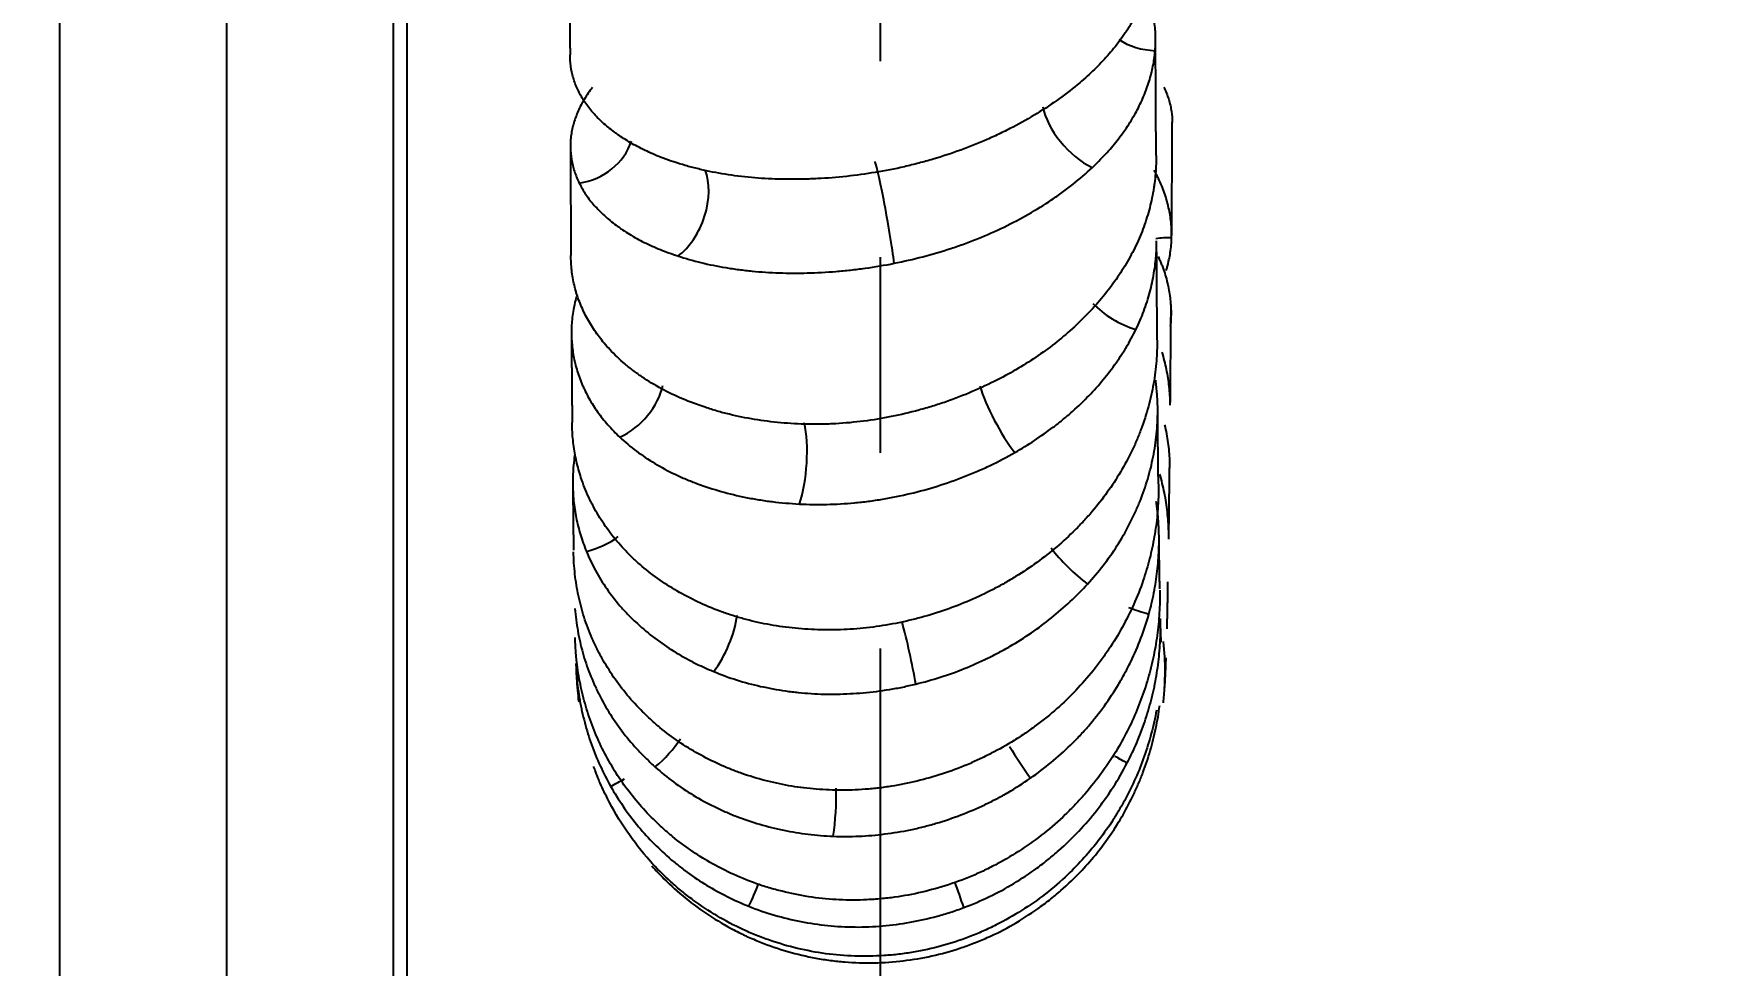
# Model space of a CAD drawing. Header units: millimetres. Extents: x 6110 to 6704, y -2661 to -1821.
# Drawn here: x 6332.52 to 6343.37, y -2428.53 to -2422.49 of the extents above; entities that cross this region are included whole.
import ezdxf

# ---------------------------------------------------------------- set-up
doc = ezdxf.new("R2010")
doc.units = ezdxf.units.MM
doc.header["$LTSCALE"] = 0.1
doc.linetypes.add('CENTERX2', pattern=[101.6, 63.5, -12.7, 12.7, -12.7])
doc.linetypes.add('HIDDEN2', pattern=[4.7625, 3.175, -1.5875])
doc.layers.add('1', color=4, linetype='HIDDEN2', lineweight=13)
doc.layers.add('DIM', color=3, linetype='Continuous', lineweight=9)
doc.layers.add('CENTER', color=1, linetype='CENTERX2')
doc.styles.get("Standard").update_dxf_attribs({"font": 'arial.ttf'})
doc.dimstyles.new('ISO-25', dxfattribs={"dimtxt": 2.5, "dimasz": 2.5, "dimexe": 1.25, "dimexo": 0.625, "dimtad": 1, "dimlfac": 5, "dimtxsty": 'Standard', "dimcen": 2.5, "dimadec": 0, "dimazin": 0, "dimtfac": 1, "dimtmove": 0, "dimatfit": 3, "dimfxl": 0, "dimarcsym": 0})

# ---------------------------------------------------------------- blocks, each defined once
blk = doc.blocks.new('*D85')
at = {"layer": 'Defpoints', "color": 0}
for p in [(6324.46, -2027.378), (6392.692, -2027.378), (6311.704, -2532.542)]:
    blk.add_point(p, dxfattribs=at)
at = {"layer": 'DIM', "color": 0, "lineweight": -2}
for p, q in [((6325.085, -2027.378), (6393.942, -2027.378)), ((6392.692, -2527.542), (6392.692, -2032.378)), ((6312.329, -2532.542), (6393.942, -2532.542))]:
    blk.add_line(p, q, dxfattribs=at)
at = {"layer": 'DIM', "color": 0}
for points in [[(6391.858, -2032.378), (6393.525, -2032.378), (6392.692, -2027.378)], [(6391.858, -2527.542), (6393.525, -2527.542), (6392.692, -2532.542)]]:
    blk.add_solid(points, dxfattribs=at)
at = {"layer": 'DIM', "color": 0, "insert": (6389.062, -2279.96), "char_height": 5, "attachment_point": 5, "rotation": 90}
blk.add_mtext('2020,7', dxfattribs=at)
blk = doc.blocks.new('*D93')
at = {"layer": 'Defpoints', "color": 0}
for p in [(6325.085, -2027.378), (6402.037, -2595.98), (6423.82, -2595.98)]:
    blk.add_point(p, dxfattribs=at)
at = {"layer": 'DIM', "color": 0, "lineweight": -2}
for p, q in [((6325.71, -2027.378), (6425.07, -2027.378)), ((6423.82, -2032.378), (6423.82, -2590.98)), ((6402.662, -2595.98), (6425.07, -2595.98))]:
    blk.add_line(p, q, dxfattribs=at)
at = {"layer": 'DIM', "color": 0}
for points in [[(6422.987, -2032.378), (6424.654, -2032.378), (6423.82, -2027.378)], [(6422.987, -2590.98), (6424.654, -2590.98), (6423.82, -2595.98)]]:
    blk.add_solid(points, dxfattribs=at)
at = {"layer": 'DIM', "color": 0, "insert": (6420.19, -2311.679), "char_height": 5, "attachment_point": 5, "rotation": 90}
blk.add_mtext('2274,4', dxfattribs=at)

msp = doc.modelspace()

# ---------------------------------------------------------------- hatches: boundary and pattern name
at = {"layer": 'DIM'}
h = msp.add_hatch(dxfattribs=at)
h.set_pattern_fill('ANSI31', color=2)
edge = h.paths.add_edge_path()
edge.add_line((6619.617, -2595.98), (6619.617, -1962.206))
edge.add_line((6634.617, -1966.11), (6619.617, -1966.11))
edge.add_line((6634.617, -2610.98), (6634.617, -1966.11))
edge.add_line((6634.617, -2610.98), (6184.457, -2610.98))
edge.add_line((6619.617, -2595.98), (6184.457, -2595.98))
edge.add_line((6184.457, -2610.98), (6184.457, -2595.98))

# ---------------------------------------------------------------- linework, layer by layer
at = {"layer": '1', "color": 7, "linetype": 'Continuous', "lineweight": -3}
for p, q in [((6332.686, -2517.795), (6332.686, -2399.48)), ((6333.768, -2400.726), (6333.768, -2517.795)), ((6334.85, -2404.019), (6334.85, -2518.039)), ((6334.939, -2404.249), (6334.939, -2518.039))]:
    msp.add_line(p, q, dxfattribs=at)
for centre, major_axis, ratio, start_param, end_param in [((6339.788, -2422.319), (0.372, -0.044), 0.738696, 4.135399, 4.813292), ((6339.348, -2423.082), (0.25, -0.279), 0.52243, 3.870714, 5.36713), ((6336.043, -2423.134), (-0.344, -0.148), 0.843364, 1.260969, 2.516873), ((6338.04, -2423.685), (0.066, -0.369), 0.03838, 0.658052, 3.136236), ((6336.645, -2423.614), (-0.127, -0.353), 0.617126, 0.731563, 2.529287), ((6339.897, -2424.097), (0.374, -0.023), 0.765466, 1.608427, 1.886495), ((6339.648, -2424.178), (0.333, -0.173), 0.5417, 4.139302, 5.047474), ((6336.284, -2424.821), (-0.267, -0.264), 0.68123, 1.091445, 2.340697), ((6338.829, -2424.972), (0.178, -0.33), 0.212287, 3.953205, 5.370317), ((6337.423, -2425.278), (-0.027, -0.374), 0.290828, 0.828882, 2.389244), ((6336.083, -2425.606), (-0.353, -0.128), 0.625633, 1.402545, 2.02671), ((6339.318, -2425.883), (0.271, -0.259), 0.287978, 4.190993, 5.113652), ((6336.874, -2426.402), (-0.152, -0.343), 0.426253, 1.068556, 2.181851), ((6339.737, -2426.142), (0.358, -0.111), 0.266199, 4.466816, 4.838967), ((6338.176, -2426.514), (0.08, -0.366), 0.070924, 1.006645, 2.18183), ((6336.506, -2427.067), (-0.257, -0.273), 0.421792, 1.308072, 1.974332), ((6338.935, -2427.197), (0.206, -0.313), 0.067779, 4.388581, 5.055043), ((6339.584, -2427.172), (0.328, -0.181), 0.067577, 4.591285, 4.834392), ((6336.231, -2427.246), (-0.332, -0.175), 0.325139, 1.490068, 1.763631), ((6337.638, -2427.544), (-0.025, -0.374), 0.220062, 1.180685, 2.036342), ((6338.494, -2428.09), (0.122, -0.354), 0.092202, 1.356563, 1.835789), ((6337.095, -2428.044), (-0.15, -0.344), 0.264551, 1.386131, 1.818264)]:
    msp.add_ellipse(centre, major_axis=major_axis, ratio=ratio, start_param=start_param, end_param=end_param, dxfattribs=at)
for points, degree in [([(6335.994, -2421.868), (6335.995, -2422.277), (6335.997, -2422.624)], 2), ([(6339.8, -2423.277), (6339.798, -2422.93), (6339.796, -2422.51)], 2), ([(6339.901, -2423.795), (6339.903, -2423.468), (6339.905, -2423.061)], 2), ([(6335.999, -2423.213), (6336.001, -2423.607), (6336.003, -2423.925)], 2), ([(6339.807, -2424.473), (6339.803, -2423.83)], 1), ([(6339.892, -2424.894), (6339.894, -2424.627), (6339.897, -2424.266)], 2), ([(6336.006, -2424.423), (6336.008, -2424.762), (6336.011, -2425.008)], 2), ([(6339.815, -2425.407), (6339.812, -2425.204), (6339.81, -2424.905)], 2), ([(6339.882, -2425.764), (6339.885, -2425.585), (6339.887, -2425.302)], 2), ([(6336.015, -2425.403), (6336.017, -2425.669), (6336.02, -2425.836)], 2), ([(6339.824, -2426.088), (6339.821, -2425.966), (6339.819, -2425.741)], 2), ([(6339.871, -2426.347), (6339.874, -2426.245), (6339.877, -2426.042)], 2), ([(6336.527, -2427.884), (6336.553, -2427.913), (6336.579, -2427.94), (6336.606, -2427.967)], 3)]:
    msp.add_open_spline(points, degree=degree, dxfattribs=at)
for points, knots in [([(6339.783, -2422.041), (6339.777, -2422.075), (6339.77, -2422.109), (6339.751, -2422.176), (6339.729, -2422.243), (6339.684, -2422.342), (6339.647, -2422.407), (6339.622, -2422.448), (6339.617, -2422.456), (6339.606, -2422.472), (6339.6, -2422.48), (6339.584, -2422.505), (6339.572, -2422.521), (6339.537, -2422.568), (6339.486, -2422.63), (6339.401, -2422.719), (6339.337, -2422.777), (6339.304, -2422.805)], [0, 0, 0, 0, 0.125, 0.125, 0.25, 0.375, 0.5, 0.5, 0.53125, 0.53125, 0.5625, 0.5625, 0.625, 0.625, 0.75, 0.875, 1, 1, 1, 1]), ([(6339.793, -2422.597), (6339.796, -2422.564), (6339.797, -2422.531), (6339.795, -2422.465), (6339.789, -2422.399), (6339.77, -2422.305), (6339.751, -2422.245), (6339.741, -2422.217)], [0, 0, 0, 0, 0.259042, 0.259042, 0.518084, 0.777127, 1, 1, 1, 1]), ([(6336.031, -2422.812), (6336.022, -2422.786), (6336.014, -2422.761), (6336.003, -2422.71), (6335.998, -2422.673), (6335.997, -2422.636), (6335.997, -2422.624)], [0, 0, 0, 0, 0.408206, 0.408206, 0.816411, 1, 1, 1, 1]), ([(6339.385, -2423.356), (6339.415, -2423.327), (6339.473, -2423.269), (6339.549, -2423.18), (6339.594, -2423.118), (6339.635, -2423.055), (6339.655, -2423.023), (6339.681, -2422.975), (6339.689, -2422.958), (6339.705, -2422.926), (6339.712, -2422.91), (6339.733, -2422.861), (6339.756, -2422.795), (6339.773, -2422.73), (6339.786, -2422.664), (6339.791, -2422.631), (6339.793, -2422.597)], [0, 0, 0, 0, 0.125, 0.25, 0.375, 0.375, 0.5, 0.5, 0.5625, 0.5625, 0.625, 0.625, 0.75, 0.875, 0.875, 1, 1, 1, 1]), ([(6336.143, -2422.835), (6336.123, -2422.86), (6336.106, -2422.886), (6336.075, -2422.936), (6336.048, -2422.988), (6336.029, -2423.039), (6336.014, -2423.092), (6336.008, -2423.118), (6336.003, -2423.151), (6336.003, -2423.158), (6336.001, -2423.171), (6336, -2423.191), (6335.999, -2423.211), (6336, -2423.25), (6336.005, -2423.302), (6336.017, -2423.354), (6336.034, -2423.405), (6336.044, -2423.43), (6336.057, -2423.456)], [0, 0, 0, 0, 0.125, 0.125, 0.25, 0.375, 0.375, 0.5, 0.5, 0.53125, 0.53125, 0.5625, 0.625, 0.625, 0.75, 0.875, 0.875, 1, 1, 1, 1]), ([(6336.601, -2423.294), (6336.565, -2423.28), (6336.495, -2423.25), (6336.399, -2423.201), (6336.341, -2423.165), (6336.306, -2423.141), (6336.299, -2423.136), (6336.286, -2423.126), (6336.266, -2423.111), (6336.247, -2423.096), (6336.211, -2423.066), (6336.166, -2423.024), (6336.11, -2422.957), (6336.079, -2422.91), (6336.059, -2422.874), (6336.053, -2422.861), (6336.041, -2422.837), (6336.036, -2422.824), (6336.031, -2422.812)], [0, 0, 0, 0, 0.125, 0.25, 0.375, 0.375, 0.40625, 0.40625, 0.4375, 0.5, 0.5, 0.625, 0.75, 0.875, 0.875, 0.9375, 0.9375, 1, 1, 1, 1]), ([(6339.304, -2422.805), (6339.262, -2422.84), (6339.218, -2422.875), (6339.126, -2422.941), (6339.078, -2422.973), (6338.977, -2423.035), (6338.925, -2423.064), (6338.858, -2423.099), (6338.844, -2423.106), (6338.817, -2423.12), (6338.775, -2423.14), (6338.733, -2423.16), (6338.648, -2423.197), (6338.533, -2423.243), (6338.413, -2423.283), (6338.322, -2423.31), (6338.291, -2423.318), (6338.245, -2423.33), (6338.229, -2423.334), (6338.198, -2423.342), (6338.182, -2423.346), (6338.104, -2423.364), (6338.041, -2423.376), (6337.977, -2423.386)], [0, 0, 0, 0, 0.125, 0.125, 0.25, 0.25, 0.375, 0.375, 0.40625, 0.40625, 0.4375, 0.5, 0.5, 0.625, 0.75, 0.75, 0.8125, 0.8125, 0.84375, 0.84375, 0.875, 0.875, 1, 1, 1, 1]), ([(6339.85, -2422.833), (6339.862, -2422.859), (6339.873, -2422.886), (6339.89, -2422.938), (6339.901, -2422.989), (6339.905, -2423.039), (6339.905, -2423.063)], [0, 0, 0, 0, 0.343702, 0.343702, 0.687404, 1, 1, 1, 1]), ([(6337.977, -2423.386), (6337.915, -2423.397), (6337.79, -2423.414), (6337.666, -2423.424), (6337.573, -2423.428), (6337.542, -2423.43), (6337.496, -2423.431), (6337.48, -2423.431), (6337.449, -2423.431), (6337.434, -2423.431), (6337.358, -2423.431), (6337.298, -2423.429), (6337.181, -2423.421), (6337.123, -2423.415), (6337.011, -2423.4), (6336.956, -2423.391), (6336.888, -2423.377), (6336.875, -2423.374), (6336.848, -2423.368), (6336.809, -2423.359), (6336.77, -2423.349), (6336.695, -2423.327), (6336.647, -2423.311), (6336.601, -2423.294)], [0, 0, 0, 0, 0.125, 0.25, 0.25, 0.3125, 0.3125, 0.34375, 0.34375, 0.375, 0.375, 0.5, 0.5, 0.625, 0.625, 0.75, 0.75, 0.78125, 0.78125, 0.8125, 0.875, 0.875, 1, 1, 1, 1]), ([(6339.8, -2423.277), (6339.8, -2423.295), (6339.8, -2423.312), (6339.798, -2423.372), (6339.795, -2423.415), (6339.788, -2423.468), (6339.786, -2423.478), (6339.783, -2423.5), (6339.778, -2423.531), (6339.771, -2423.563), (6339.756, -2423.626), (6339.733, -2423.708), (6339.701, -2423.79), (6339.665, -2423.87), (6339.645, -2423.91), (6339.622, -2423.949)], [0, 0, 0, 0, 0.0773, 0.0773, 0.26184, 0.26184, 0.307975, 0.307975, 0.35411, 0.44638, 0.44638, 0.63092, 0.81546, 0.81546, 1, 1, 1, 1]), ([(6338.101, -2423.976), (6338.163, -2423.963), (6338.286, -2423.935), (6338.407, -2423.9), (6338.497, -2423.87), (6338.527, -2423.86), (6338.571, -2423.843), (6338.586, -2423.838), (6338.615, -2423.827), (6338.63, -2423.821), (6338.702, -2423.792), (6338.758, -2423.767), (6338.868, -2423.714), (6338.921, -2423.686), (6339.024, -2423.627), (6339.074, -2423.597), (6339.134, -2423.556), (6339.146, -2423.548), (6339.17, -2423.531), (6339.205, -2423.506), (6339.239, -2423.481), (6339.304, -2423.429), (6339.346, -2423.393), (6339.385, -2423.356)], [0, 0, 0, 0, 0.125, 0.25, 0.25, 0.3125, 0.3125, 0.34375, 0.34375, 0.375, 0.375, 0.5, 0.5, 0.625, 0.625, 0.75, 0.75, 0.78125, 0.78125, 0.8125, 0.875, 0.875, 1, 1, 1, 1]), ([(6339.9, -2423.81), (6339.901, -2423.777), (6339.9, -2423.744), (6339.894, -2423.679), (6339.883, -2423.615), (6339.856, -2423.52), (6339.83, -2423.457), (6339.811, -2423.418), (6339.807, -2423.41), (6339.799, -2423.394), (6339.795, -2423.387), (6339.79, -2423.377), (6339.789, -2423.374), (6339.787, -2423.372)], [0, 0, 0, 0, 0.218663, 0.218663, 0.437325, 0.655988, 0.874651, 0.874651, 0.929316, 0.929316, 0.983982, 0.983982, 1, 1, 1, 1]), ([(6336.057, -2423.456), (6336.069, -2423.481), (6336.084, -2423.506), (6336.116, -2423.554), (6336.153, -2423.601), (6336.218, -2423.667), (6336.269, -2423.709), (6336.303, -2423.734), (6336.31, -2423.739), (6336.324, -2423.749), (6336.345, -2423.764), (6336.368, -2423.778), (6336.413, -2423.806), (6336.477, -2423.841), (6336.582, -2423.888), (6336.657, -2423.915), (6336.697, -2423.928)], [0, 0, 0, 0, 0.125, 0.125, 0.25, 0.375, 0.5, 0.5, 0.53125, 0.53125, 0.5625, 0.625, 0.625, 0.75, 0.875, 1, 1, 1, 1]), ([(6339.669, -2424.405), (6339.688, -2424.365), (6339.705, -2424.326), (6339.735, -2424.245), (6339.761, -2424.164), (6339.779, -2424.082), (6339.789, -2424.02), (6339.794, -2423.988), (6339.797, -2423.957), (6339.799, -2423.936), (6339.8, -2423.925), (6339.802, -2423.887), (6339.803, -2423.859), (6339.803, -2423.831)], [0, 0, 0, 0, 0.214178, 0.214178, 0.428357, 0.642535, 0.642535, 0.749625, 0.803169, 0.803169, 0.856714, 0.856714, 1, 1, 1, 1]), ([(6339.866, -2424.023), (6339.868, -2424.015), (6339.879, -2423.977), (6339.887, -2423.938), (6339.897, -2423.874), (6339.9, -2423.842), (6339.9, -2423.81)], [0, 0, 0, 0, 0.109576, 0.554788, 0.554788, 1, 1, 1, 1]), ([(6336.255, -2424.535), (6336.23, -2424.508), (6336.185, -2424.454), (6336.127, -2424.37), (6336.096, -2424.311), (6336.068, -2424.251), (6336.055, -2424.22), (6336.042, -2424.181), (6336.04, -2424.174), (6336.035, -2424.158), (6336.029, -2424.134), (6336.023, -2424.111), (6336.013, -2424.063), (6336.005, -2424.007), (6336.003, -2423.95), (6336.003, -2423.926)], [0, 0, 0, 0, 0.14794, 0.29588, 0.44382, 0.44382, 0.59176, 0.59176, 0.628745, 0.628745, 0.66573, 0.7397, 0.7397, 0.88764, 1, 1, 1, 1]), ([(6336.697, -2423.928), (6336.745, -2423.944), (6336.845, -2423.973), (6336.952, -2423.995), (6337.035, -2424.008), (6337.063, -2424.013), (6337.106, -2424.018), (6337.12, -2424.02), (6337.149, -2424.023), (6337.164, -2424.025), (6337.236, -2424.032), (6337.354, -2424.04), (6337.475, -2424.04), (6337.598, -2424.037), (6337.66, -2424.034), (6337.738, -2424.027), (6337.754, -2424.026), (6337.786, -2424.023), (6337.833, -2424.018), (6337.88, -2424.012), (6337.975, -2423.999), (6338.038, -2423.988), (6338.101, -2423.976)], [0, 0, 0, 0, 0.125, 0.25, 0.25, 0.3125, 0.3125, 0.34375, 0.34375, 0.375, 0.375, 0.5, 0.625, 0.625, 0.75, 0.75, 0.78125, 0.78125, 0.8125, 0.875, 0.875, 1, 1, 1, 1]), ([(6339.622, -2423.949), (6339.6, -2423.989), (6339.576, -2424.028), (6339.524, -2424.104), (6339.469, -2424.178), (6339.407, -2424.25), (6339.357, -2424.302), (6339.332, -2424.328), (6339.306, -2424.354), (6339.288, -2424.371), (6339.279, -2424.379), (6339.233, -2424.421), (6339.158, -2424.486), (6339.036, -2424.575), (6338.908, -2424.658), (6338.817, -2424.708), (6338.77, -2424.732)], [0, 0, 0, 0, 0.125, 0.125, 0.25, 0.375, 0.375, 0.4375, 0.46875, 0.46875, 0.5, 0.5, 0.625, 0.75, 0.875, 1, 1, 1, 1]), ([(6339.813, -2423.932), (6339.815, -2423.935), (6339.82, -2423.947), (6339.825, -2423.959), (6339.832, -2423.975), (6339.835, -2423.983), (6339.851, -2424.023), (6339.861, -2424.056), (6339.878, -2424.121), (6339.891, -2424.186), (6339.896, -2424.252), (6339.897, -2424.318), (6339.896, -2424.351), (6339.892, -2424.384)], [0, 0, 0, 0, 0.025843, 0.079963, 0.079963, 0.134083, 0.134083, 0.350562, 0.350562, 0.567041, 0.783521, 0.783521, 1, 1, 1, 1]), ([(6336.038, -2424.192), (6336.032, -2424.216), (6336.026, -2424.24), (6336.015, -2424.297), (6336.011, -2424.331), (6336.008, -2424.365)], [0, 0, 0, 0, 0.420289, 0.420289, 1, 1, 1, 1]), ([(6336.008, -2424.365), (6336.006, -2424.399), (6336.006, -2424.433), (6336.009, -2424.499), (6336.016, -2424.566), (6336.038, -2424.663), (6336.061, -2424.726), (6336.077, -2424.766), (6336.081, -2424.774), (6336.088, -2424.789), (6336.092, -2424.797), (6336.103, -2424.82), (6336.111, -2424.836), (6336.137, -2424.881), (6336.174, -2424.94), (6336.241, -2425.024), (6336.293, -2425.078), (6336.32, -2425.104)], [0, 0, 0, 0, 0.125, 0.125, 0.25, 0.375, 0.5, 0.5, 0.53125, 0.53125, 0.5625, 0.5625, 0.625, 0.625, 0.75, 0.875, 1, 1, 1, 1]), ([(6338.883, -2425.203), (6338.927, -2425.178), (6339.012, -2425.126), (6339.093, -2425.069), (6339.152, -2425.024), (6339.171, -2425.009), (6339.209, -2424.978), (6339.228, -2424.962), (6339.283, -2424.914), (6339.353, -2424.848), (6339.447, -2424.744), (6339.504, -2424.672), (6339.544, -2424.617), (6339.563, -2424.589), (6339.581, -2424.56), (6339.594, -2424.541), (6339.599, -2424.532), (6339.628, -2424.483), (6339.649, -2424.445), (6339.669, -2424.405)], [0, 0, 0, 0, 0.125, 0.25, 0.25, 0.3125, 0.3125, 0.375, 0.375, 0.5, 0.625, 0.75, 0.75, 0.8125, 0.84375, 0.84375, 0.875, 0.875, 1, 1, 1, 1]), ([(6339.807, -2424.474), (6339.807, -2424.475), (6339.807, -2424.519), (6339.805, -2424.564), (6339.802, -2424.608)], [0, 0, 0, 0, 0.017319, 1, 1, 1, 1]), ([(6337.364, -2425.01), (6337.307, -2425.005), (6337.193, -2424.99), (6337.084, -2424.968), (6337.004, -2424.949), (6336.977, -2424.942), (6336.938, -2424.93), (6336.925, -2424.926), (6336.899, -2424.919), (6336.886, -2424.914), (6336.822, -2424.893), (6336.724, -2424.857), (6336.634, -2424.813), (6336.547, -2424.766), (6336.505, -2424.741), (6336.455, -2424.707), (6336.446, -2424.7), (6336.426, -2424.686), (6336.398, -2424.665), (6336.37, -2424.643), (6336.318, -2424.599), (6336.285, -2424.567), (6336.255, -2424.535)], [0, 0, 0, 0, 0.125, 0.25, 0.25, 0.3125, 0.3125, 0.34375, 0.34375, 0.375, 0.375, 0.5, 0.625, 0.625, 0.75, 0.75, 0.78125, 0.78125, 0.8125, 0.875, 0.875, 1, 1, 1, 1]), ([(6339.802, -2424.608), (6339.798, -2424.658), (6339.792, -2424.708), (6339.774, -2424.807), (6339.752, -2424.905), (6339.721, -2425.002), (6339.694, -2425.074), (6339.685, -2425.097), (6339.67, -2425.133), (6339.664, -2425.145), (6339.654, -2425.169), (6339.648, -2425.18), (6339.62, -2425.239), (6339.595, -2425.285), (6339.542, -2425.375), (6339.485, -2425.462), (6339.419, -2425.546), (6339.367, -2425.607), (6339.34, -2425.637), (6339.312, -2425.666), (6339.294, -2425.686), (6339.284, -2425.695), (6339.274, -2425.705)], [0, 0, 0, 0, 0.125, 0.125, 0.25, 0.375, 0.375, 0.4375, 0.4375, 0.46875, 0.46875, 0.5, 0.5, 0.625, 0.625, 0.75, 0.875, 0.875, 0.9375, 0.96875, 0.96875, 1, 1, 1, 1]), ([(6339.892, -2424.895), (6339.892, -2424.893), (6339.892, -2424.89), (6339.891, -2424.85), (6339.887, -2424.776), (6339.869, -2424.664), (6339.85, -2424.589), (6339.839, -2424.552)], [0, 0, 0, 0, 0.021447, 0.021447, 0.347632, 0.673816, 1, 1, 1, 1]), ([(6338.77, -2424.732), (6338.716, -2424.759), (6338.608, -2424.81), (6338.494, -2424.854), (6338.408, -2424.884), (6338.378, -2424.894), (6338.334, -2424.907), (6338.319, -2424.912), (6338.29, -2424.92), (6338.275, -2424.924), (6338.201, -2424.944), (6338.082, -2424.972), (6337.962, -2424.992), (6337.842, -2425.007), (6337.782, -2425.013), (6337.706, -2425.017), (6337.691, -2425.018), (6337.661, -2425.019), (6337.616, -2425.02), (6337.571, -2425.02), (6337.482, -2425.019), (6337.423, -2425.015), (6337.364, -2425.01)], [0, 0, 0, 0, 0.125, 0.25, 0.25, 0.3125, 0.3125, 0.34375, 0.34375, 0.375, 0.375, 0.5, 0.625, 0.625, 0.75, 0.75, 0.78125, 0.78125, 0.8125, 0.875, 0.875, 1, 1, 1, 1]), ([(6339.81, -2424.953), (6339.811, -2424.91), (6339.809, -2424.868), (6339.804, -2424.795), (6339.801, -2424.764), (6339.797, -2424.734)], [0, 0, 0, 0, 0.580131, 0.580131, 1, 1, 1, 1]), ([(6339.355, -2426.056), (6339.391, -2426.017), (6339.458, -2425.937), (6339.518, -2425.852), (6339.574, -2425.765), (6339.6, -2425.72), (6339.629, -2425.663), (6339.635, -2425.652), (6339.647, -2425.629), (6339.663, -2425.594), (6339.679, -2425.559), (6339.708, -2425.489), (6339.742, -2425.394), (6339.767, -2425.298), (6339.782, -2425.225), (6339.787, -2425.201), (6339.794, -2425.152), (6339.798, -2425.127), (6339.806, -2425.053), (6339.809, -2425.003), (6339.81, -2424.953)], [0, 0, 0, 0, 0.125, 0.25, 0.25, 0.375, 0.375, 0.40625, 0.40625, 0.4375, 0.5, 0.5, 0.625, 0.75, 0.75, 0.8125, 0.8125, 0.875, 0.875, 1, 1, 1, 1]), ([(6336.068, -2425.366), (6336.057, -2425.331), (6336.037, -2425.26), (6336.018, -2425.151), (6336.011, -2425.067), (6336.011, -2425.019), (6336.011, -2425.008)], [0, 0, 0, 0, 0.302412, 0.604824, 0.907236, 1, 1, 1, 1]), ([(6339.855, -2425.024), (6339.864, -2425.063), (6339.871, -2425.101), (6339.882, -2425.178), (6339.887, -2425.233), (6339.888, -2425.287), (6339.887, -2425.304)], [0, 0, 0, 0, 0.412712, 0.412712, 0.825423, 1, 1, 1, 1]), ([(6336.32, -2425.104), (6336.354, -2425.135), (6336.39, -2425.165), (6336.465, -2425.222), (6336.505, -2425.248), (6336.589, -2425.299), (6336.633, -2425.322), (6336.691, -2425.35), (6336.703, -2425.355), (6336.726, -2425.366), (6336.738, -2425.371), (6336.775, -2425.387), (6336.799, -2425.396), (6336.874, -2425.424), (6336.976, -2425.457), (6337.083, -2425.483), (6337.166, -2425.5), (6337.194, -2425.505), (6337.237, -2425.511), (6337.251, -2425.514), (6337.28, -2425.518), (6337.294, -2425.52), (6337.367, -2425.528), (6337.425, -2425.534), (6337.485, -2425.537)], [0, 0, 0, 0, 0.125, 0.125, 0.25, 0.25, 0.375, 0.375, 0.40625, 0.40625, 0.4375, 0.4375, 0.5, 0.5, 0.625, 0.75, 0.75, 0.8125, 0.8125, 0.84375, 0.84375, 0.875, 0.875, 1, 1, 1, 1]), ([(6336.027, -2425.221), (6336.024, -2425.243), (6336.017, -2425.302), (6336.014, -2425.362), (6336.015, -2425.409), (6336.015, -2425.419), (6336.015, -2425.438), (6336.016, -2425.447), (6336.017, -2425.476), (6336.018, -2425.495), (6336.024, -2425.552), (6336.035, -2425.627), (6336.063, -2425.737), (6336.089, -2425.809), (6336.103, -2425.845)], [0, 0, 0, 0, 0.101749, 0.281399, 0.281399, 0.326312, 0.326312, 0.371225, 0.371225, 0.46105, 0.46105, 0.6407, 0.82035, 1, 1, 1, 1]), ([(6337.485, -2425.537), (6337.544, -2425.54), (6337.662, -2425.541), (6337.782, -2425.535), (6337.873, -2425.526), (6337.903, -2425.523), (6337.949, -2425.517), (6337.964, -2425.515), (6337.995, -2425.51), (6338.01, -2425.508), (6338.085, -2425.495), (6338.205, -2425.471), (6338.323, -2425.439), (6338.44, -2425.402), (6338.497, -2425.382), (6338.569, -2425.354), (6338.583, -2425.348), (6338.612, -2425.336), (6338.654, -2425.319), (6338.696, -2425.3), (6338.778, -2425.261), (6338.831, -2425.233), (6338.883, -2425.203)], [0, 0, 0, 0, 0.125, 0.25, 0.25, 0.3125, 0.3125, 0.34375, 0.34375, 0.375, 0.375, 0.5, 0.625, 0.625, 0.75, 0.75, 0.78125, 0.78125, 0.8125, 0.875, 0.875, 1, 1, 1, 1]), ([(6336.825, -2426.172), (6336.779, -2426.15), (6336.689, -2426.102), (6336.606, -2426.049), (6336.526, -2425.992), (6336.488, -2425.961), (6336.442, -2425.922), (6336.433, -2425.914), (6336.416, -2425.898), (6336.389, -2425.873), (6336.364, -2425.848), (6336.316, -2425.796), (6336.256, -2425.726), (6336.205, -2425.65), (6336.17, -2425.592), (6336.159, -2425.573), (6336.143, -2425.543), (6336.137, -2425.533), (6336.127, -2425.512), (6336.123, -2425.502), (6336.099, -2425.451), (6336.082, -2425.409), (6336.068, -2425.366)], [0, 0, 0, 0, 0.125, 0.25, 0.25, 0.375, 0.375, 0.40625, 0.40625, 0.4375, 0.5, 0.5, 0.625, 0.75, 0.75, 0.8125, 0.8125, 0.84375, 0.84375, 0.875, 0.875, 1, 1, 1, 1]), ([(6339.882, -2425.766), (6339.882, -2425.753), (6339.882, -2425.7), (6339.876, -2425.604), (6339.865, -2425.522), (6339.853, -2425.46), (6339.849, -2425.439), (6339.839, -2425.398), (6339.834, -2425.377), (6339.827, -2425.352), (6339.825, -2425.348), (6339.824, -2425.343)], [0, 0, 0, 0, 0.088779, 0.381412, 0.674045, 0.674045, 0.820361, 0.820361, 0.966678, 0.966678, 1, 1, 1, 1]), ([(6339.815, -2425.408), (6339.815, -2425.425), (6339.815, -2425.443), (6339.815, -2425.472), (6339.815, -2425.484), (6339.814, -2425.509), (6339.812, -2425.545), (6339.81, -2425.581), (6339.803, -2425.654), (6339.79, -2425.75), (6339.76, -2425.892), (6339.732, -2425.985), (6339.716, -2426.032)], [0, 0, 0, 0, 0.082568, 0.082568, 0.139908, 0.139908, 0.197247, 0.311926, 0.311926, 0.541284, 0.770642, 1, 1, 1, 1]), ([(6339.753, -2426.251), (6339.766, -2426.205), (6339.788, -2426.112), (6339.809, -2425.973), (6339.816, -2425.88), (6339.82, -2425.786), (6339.819, -2425.739), (6339.817, -2425.68), (6339.816, -2425.668), (6339.814, -2425.644), (6339.812, -2425.609), (6339.808, -2425.574), (6339.804, -2425.541), (6339.802, -2425.531), (6339.801, -2425.521)], [0, 0, 0, 0, 0.191929, 0.383859, 0.575788, 0.575788, 0.767718, 0.767718, 0.8157, 0.8157, 0.863682, 0.959647, 0.959647, 1, 1, 1, 1]), ([(6339.274, -2425.705), (6339.236, -2425.743), (6339.156, -2425.816), (6339.028, -2425.917), (6338.936, -2425.978), (6338.876, -2426.015), (6338.864, -2426.022), (6338.84, -2426.037), (6338.804, -2426.058), (6338.767, -2426.078), (6338.693, -2426.116), (6338.592, -2426.164), (6338.488, -2426.205), (6338.383, -2426.242), (6338.329, -2426.258), (6338.261, -2426.277), (6338.247, -2426.28), (6338.22, -2426.287), (6338.179, -2426.297), (6338.137, -2426.306), (6338.11, -2426.311)], [0, 0, 0, 0, 0.125, 0.25, 0.375, 0.375, 0.40625, 0.40625, 0.4375, 0.5, 0.5, 0.625, 0.75, 0.75, 0.875, 0.875, 0.90625, 0.90625, 0.9375, 1, 1, 1, 1]), ([(6336.469, -2426.886), (6336.433, -2426.85), (6336.4, -2426.814), (6336.337, -2426.738), (6336.278, -2426.66), (6336.227, -2426.578), (6336.192, -2426.514), (6336.181, -2426.493), (6336.164, -2426.46), (6336.159, -2426.449), (6336.149, -2426.427), (6336.144, -2426.416), (6336.12, -2426.361), (6336.103, -2426.316), (6336.074, -2426.225), (6336.05, -2426.133), (6336.034, -2426.039), (6336.024, -2425.944), (6336.02, -2425.896), (6336.02, -2425.848)], [0, 0, 0, 0, 0.125, 0.125, 0.25, 0.375, 0.375, 0.4375, 0.4375, 0.46875, 0.46875, 0.5, 0.5, 0.625, 0.625, 0.75, 0.875, 0.875, 1, 1, 1, 1]), ([(6336.103, -2425.845), (6336.121, -2425.888), (6336.14, -2425.929), (6336.184, -2426.009), (6336.233, -2426.087), (6336.29, -2426.161), (6336.336, -2426.215), (6336.352, -2426.232), (6336.377, -2426.258), (6336.386, -2426.267), (6336.403, -2426.284), (6336.412, -2426.292), (6336.456, -2426.334), (6336.493, -2426.366), (6336.571, -2426.426), (6336.652, -2426.483), (6336.74, -2426.534), (6336.809, -2426.569), (6336.832, -2426.581), (6336.868, -2426.597), (6336.88, -2426.603), (6336.904, -2426.613), (6336.916, -2426.618), (6336.929, -2426.623)], [0, 0, 0, 0, 0.125, 0.125, 0.25, 0.375, 0.375, 0.4375, 0.4375, 0.46875, 0.46875, 0.5, 0.5, 0.625, 0.625, 0.75, 0.875, 0.875, 0.9375, 0.9375, 0.96875, 0.96875, 1, 1, 1, 1]), ([(6339.716, -2426.032), (6339.698, -2426.085), (6339.677, -2426.137), (6339.632, -2426.238), (6339.582, -2426.338), (6339.524, -2426.434), (6339.476, -2426.504), (6339.46, -2426.527), (6339.435, -2426.562), (6339.426, -2426.573), (6339.409, -2426.596), (6339.4, -2426.607), (6339.355, -2426.662), (6339.28, -2426.748), (6339.158, -2426.866), (6339.069, -2426.938), (6339.011, -2426.981), (6339, -2426.989), (6338.976, -2427.006), (6338.964, -2427.014), (6338.928, -2427.039), (6338.904, -2427.055), (6338.879, -2427.07)], [0, 0, 0, 0, 0.125, 0.125, 0.25, 0.375, 0.375, 0.4375, 0.4375, 0.46875, 0.46875, 0.5, 0.5, 0.625, 0.75, 0.875, 0.875, 0.90625, 0.90625, 0.9375, 0.9375, 1, 1, 1, 1]), ([(6338.241, -2426.705), (6338.294, -2426.692), (6338.4, -2426.662), (6338.504, -2426.625), (6338.606, -2426.584), (6338.656, -2426.561), (6338.719, -2426.531), (6338.731, -2426.525), (6338.756, -2426.512), (6338.793, -2426.493), (6338.829, -2426.473), (6338.9, -2426.432), (6338.992, -2426.374), (6339.078, -2426.309), (6339.163, -2426.242), (6339.203, -2426.207), (6339.282, -2426.133), (6339.32, -2426.095), (6339.355, -2426.056)], [0, 0, 0, 0, 0.125, 0.25, 0.25, 0.375, 0.375, 0.40625, 0.40625, 0.4375, 0.5, 0.5, 0.625, 0.75, 0.75, 0.875, 0.875, 1, 1, 1, 1]), ([(6339.824, -2426.095), (6339.824, -2426.108), (6339.824, -2426.12), (6339.824, -2426.182), (6339.82, -2426.281), (6339.803, -2426.427), (6339.784, -2426.525), (6339.769, -2426.585), (6339.766, -2426.597), (6339.76, -2426.622), (6339.757, -2426.634), (6339.747, -2426.67), (6339.74, -2426.694), (6339.717, -2426.765), (6339.683, -2426.858), (6339.623, -2426.994), (6339.575, -2427.081), (6339.55, -2427.124)], [0, 0, 0, 0, 0.03563, 0.03563, 0.173397, 0.311164, 0.448931, 0.448931, 0.483373, 0.483373, 0.517815, 0.517815, 0.586698, 0.586698, 0.724466, 0.862233, 1, 1, 1, 1]), ([(6336.028, -2426.215), (6336.032, -2426.264), (6336.039, -2426.312), (6336.056, -2426.408), (6336.077, -2426.502), (6336.108, -2426.594), (6336.135, -2426.662), (6336.144, -2426.684), (6336.159, -2426.718), (6336.164, -2426.729), (6336.175, -2426.751), (6336.18, -2426.762), (6336.208, -2426.818), (6336.233, -2426.86), (6336.285, -2426.944), (6336.342, -2427.024), (6336.407, -2427.1), (6336.458, -2427.155), (6336.485, -2427.182), (6336.512, -2427.208), (6336.531, -2427.226), (6336.54, -2427.234), (6336.55, -2427.243)], [0, 0, 0, 0, 0.125, 0.125, 0.25, 0.375, 0.375, 0.4375, 0.4375, 0.46875, 0.46875, 0.5, 0.5, 0.625, 0.625, 0.75, 0.875, 0.875, 0.9375, 0.96875, 0.96875, 1, 1, 1, 1]), ([(6338.11, -2426.311), (6338.054, -2426.322), (6337.942, -2426.34), (6337.83, -2426.349), (6337.745, -2426.353), (6337.703, -2426.354), (6337.661, -2426.354), (6337.633, -2426.353), (6337.619, -2426.353), (6337.549, -2426.351), (6337.493, -2426.347), (6337.384, -2426.335), (6337.277, -2426.319), (6337.172, -2426.295), (6337.095, -2426.274), (6337.07, -2426.266), (6337.032, -2426.254), (6337.019, -2426.25), (6336.994, -2426.241), (6336.982, -2426.237), (6336.92, -2426.214), (6336.872, -2426.194), (6336.825, -2426.172)], [0, 0, 0, 0, 0.125, 0.25, 0.25, 0.3125, 0.34375, 0.34375, 0.375, 0.375, 0.5, 0.5, 0.625, 0.75, 0.75, 0.8125, 0.8125, 0.84375, 0.84375, 0.875, 0.875, 1, 1, 1, 1]), ([(6338.984, -2427.315), (6339.031, -2427.283), (6339.075, -2427.249), (6339.162, -2427.178), (6339.204, -2427.14), (6339.255, -2427.09), (6339.265, -2427.08), (6339.285, -2427.06), (6339.314, -2427.03), (6339.343, -2426.998), (6339.397, -2426.935), (6339.466, -2426.847), (6339.527, -2426.755), (6339.57, -2426.683), (6339.591, -2426.647), (6339.61, -2426.61), (6339.623, -2426.585), (6339.629, -2426.573), (6339.66, -2426.51), (6339.704, -2426.408), (6339.738, -2426.304), (6339.753, -2426.251)], [0, 0, 0, 0, 0.125, 0.125, 0.25, 0.25, 0.28125, 0.28125, 0.3125, 0.375, 0.375, 0.5, 0.625, 0.625, 0.6875, 0.71875, 0.71875, 0.75, 0.75, 0.875, 1, 1, 1, 1]), ([(6339.612, -2427.216), (6339.635, -2427.173), (6339.676, -2427.086), (6339.728, -2426.951), (6339.755, -2426.858), (6339.771, -2426.799), (6339.774, -2426.787), (6339.779, -2426.764), (6339.782, -2426.752), (6339.79, -2426.716), (6339.794, -2426.692), (6339.807, -2426.621), (6339.821, -2426.526), (6339.829, -2426.396), (6339.829, -2426.314), (6339.828, -2426.28)], [0, 0, 0, 0, 0.148948, 0.297896, 0.446844, 0.446844, 0.484081, 0.484081, 0.521318, 0.521318, 0.595792, 0.595792, 0.74474, 0.893689, 1, 1, 1, 1]), ([(6339.833, -2426.433), (6339.833, -2426.432), (6339.832, -2426.416), (6339.83, -2426.365), (6339.828, -2426.293), (6339.828, -2426.282)], [0, 0, 0, 0, 0.125119, 0.876572, 1, 1, 1, 1]), ([(6336.206, -2427.122), (6336.184, -2427.077), (6336.164, -2427.032), (6336.129, -2426.941), (6336.097, -2426.849), (6336.074, -2426.754), (6336.054, -2426.658), (6336.046, -2426.61), (6336.039, -2426.548), (6336.038, -2426.536), (6336.036, -2426.512), (6336.033, -2426.475), (6336.031, -2426.438), (6336.03, -2426.41), (6336.03, -2426.406), (6336.03, -2426.403)], [0, 0, 0, 0, 0.197127, 0.197127, 0.394254, 0.59138, 0.59138, 0.788507, 0.788507, 0.837789, 0.837789, 0.88707, 0.985634, 0.985634, 1, 1, 1, 1]), ([(6339.846, -2426.429), (6339.846, -2426.429), (6339.846, -2426.429), (6339.853, -2426.495), (6339.856, -2426.561), (6339.856, -2426.644), (6339.855, -2426.66), (6339.854, -2426.694), (6339.854, -2426.71), (6339.851, -2426.76), (6339.848, -2426.793), (6339.845, -2426.826)], [0, 0, 0, 0, 0.002368, 0.002368, 0.501184, 0.501184, 0.625888, 0.625888, 0.750592, 0.750592, 1, 1, 1, 1]), ([(6336.035, -2426.572), (6336.036, -2426.584), (6336.038, -2426.647), (6336.039, -2426.689), (6336.05, -2426.794), (6336.053, -2426.821)], [0, 0, 0, 0, 0.161427, 0.793729, 1, 1, 1, 1]), ([(6336.035, -2426.573), (6336.036, -2426.602), (6336.038, -2426.63), (6336.045, -2426.709), (6336.051, -2426.758), (6336.062, -2426.82), (6336.064, -2426.833), (6336.069, -2426.857), (6336.077, -2426.894), (6336.086, -2426.93), (6336.105, -2427.003), (6336.134, -2427.098), (6336.19, -2427.235), (6336.236, -2427.324), (6336.26, -2427.368)], [0, 0, 0, 0, 0.103882, 0.103882, 0.283106, 0.283106, 0.327911, 0.327911, 0.372717, 0.462329, 0.462329, 0.641553, 0.820776, 1, 1, 1, 1]), ([(6339.854, -2426.75), (6339.854, -2426.747), (6339.859, -2426.7), (6339.86, -2426.647), (6339.864, -2426.572), (6339.865, -2426.535)], [0, 0, 0, 0, 0.024088, 0.422081, 1, 1, 1, 1]), ([(6336.929, -2426.623), (6336.977, -2426.644), (6337.077, -2426.68), (6337.18, -2426.708), (6337.286, -2426.731), (6337.34, -2426.741), (6337.409, -2426.751), (6337.422, -2426.753), (6337.45, -2426.756), (6337.492, -2426.761), (6337.534, -2426.764), (6337.617, -2426.77), (6337.729, -2426.772), (6337.842, -2426.766), (6337.956, -2426.756), (6338.013, -2426.749), (6338.099, -2426.735), (6338.127, -2426.73), (6338.184, -2426.718), (6338.212, -2426.712), (6338.241, -2426.705)], [0, 0, 0, 0, 0.125, 0.25, 0.25, 0.375, 0.375, 0.40625, 0.40625, 0.4375, 0.5, 0.5, 0.625, 0.75, 0.75, 0.875, 0.875, 0.9375, 0.9375, 1, 1, 1, 1]), ([(6337.574, -2427.385), (6337.521, -2427.38), (6337.415, -2427.366), (6337.313, -2427.343), (6337.211, -2427.317), (6337.161, -2427.302), (6337.099, -2427.28), (6337.087, -2427.276), (6337.062, -2427.266), (6337.026, -2427.252), (6336.99, -2427.237), (6336.92, -2427.205), (6336.829, -2427.159), (6336.743, -2427.106), (6336.659, -2427.049), (6336.619, -2427.019), (6336.57, -2426.979), (6336.561, -2426.971), (6336.542, -2426.954), (6336.513, -2426.929), (6336.486, -2426.903), (6336.469, -2426.886)], [0, 0, 0, 0, 0.125, 0.25, 0.25, 0.375, 0.375, 0.40625, 0.40625, 0.4375, 0.5, 0.5, 0.625, 0.75, 0.75, 0.875, 0.875, 0.90625, 0.90625, 0.9375, 1, 1, 1, 1]), ([(6339.802, -2426.875), (6339.793, -2426.926), (6339.782, -2426.976), (6339.755, -2427.075), (6339.725, -2427.173), (6339.668, -2427.316), (6339.623, -2427.408), (6339.586, -2427.476), (6339.573, -2427.499), (6339.547, -2427.543), (6339.534, -2427.565), (6339.492, -2427.63), (6339.433, -2427.714), (6339.335, -2427.831), (6339.264, -2427.905), (6339.227, -2427.94)], [0, 0, 0, 0, 0.125, 0.125, 0.25, 0.375, 0.5, 0.5, 0.5625, 0.5625, 0.625, 0.625, 0.75, 0.875, 1, 1, 1, 1]), ([(6339.319, -2427.912), (6339.353, -2427.876), (6339.419, -2427.8), (6339.508, -2427.68), (6339.587, -2427.553), (6339.633, -2427.464), (6339.66, -2427.407), (6339.665, -2427.396), (6339.676, -2427.373), (6339.681, -2427.361), (6339.696, -2427.327), (6339.705, -2427.303), (6339.732, -2427.233), (6339.764, -2427.138), (6339.8, -2426.992), (6339.817, -2426.893), (6339.823, -2426.843)], [0, 0, 0, 0, 0.125, 0.25, 0.375, 0.5, 0.5, 0.53125, 0.53125, 0.5625, 0.5625, 0.625, 0.625, 0.75, 0.875, 1, 1, 1, 1]), ([(6337.039, -2427.931), (6336.993, -2427.909), (6336.905, -2427.863), (6336.779, -2427.784), (6336.7, -2427.725), (6336.643, -2427.678), (6336.624, -2427.662), (6336.587, -2427.629), (6336.569, -2427.612), (6336.515, -2427.56), (6336.481, -2427.524), (6336.417, -2427.45), (6336.356, -2427.374), (6336.275, -2427.252), (6336.228, -2427.166), (6336.206, -2427.122)], [0, 0, 0, 0, 0.125, 0.25, 0.375, 0.375, 0.4375, 0.4375, 0.5, 0.5, 0.625, 0.625, 0.75, 0.875, 1, 1, 1, 1]), ([(6338.879, -2427.07), (6338.831, -2427.1), (6338.782, -2427.128), (6338.705, -2427.167), (6338.667, -2427.186), (6338.627, -2427.204), (6338.601, -2427.216), (6338.588, -2427.222), (6338.521, -2427.25), (6338.467, -2427.27), (6338.359, -2427.305), (6338.249, -2427.336), (6338.138, -2427.359), (6338.054, -2427.372), (6338.026, -2427.376), (6337.983, -2427.381), (6337.969, -2427.382), (6337.941, -2427.385), (6337.926, -2427.386), (6337.855, -2427.392), (6337.742, -2427.395), (6337.63, -2427.39), (6337.574, -2427.385)], [0, 0, 0, 0, 0.125, 0.125, 0.1875, 0.21875, 0.21875, 0.25, 0.25, 0.375, 0.375, 0.5, 0.625, 0.625, 0.6875, 0.6875, 0.71875, 0.71875, 0.75, 0.75, 0.875, 1, 1, 1, 1]), ([(6339.55, -2427.124), (6339.519, -2427.176), (6339.452, -2427.277), (6339.377, -2427.372), (6339.317, -2427.441), (6339.297, -2427.464), (6339.265, -2427.497), (6339.254, -2427.508), (6339.232, -2427.53), (6339.222, -2427.541), (6339.166, -2427.593), (6339.12, -2427.634), (6339.025, -2427.709), (6338.976, -2427.745), (6338.875, -2427.811), (6338.823, -2427.842), (6338.756, -2427.878), (6338.742, -2427.885), (6338.715, -2427.899), (6338.701, -2427.906), (6338.66, -2427.926), (6338.632, -2427.938), (6338.547, -2427.974), (6338.49, -2427.995), (6338.432, -2428.013)], [0, 0, 0, 0, 0.125, 0.25, 0.25, 0.3125, 0.3125, 0.34375, 0.34375, 0.375, 0.375, 0.5, 0.5, 0.625, 0.625, 0.75, 0.75, 0.78125, 0.78125, 0.8125, 0.8125, 0.875, 0.875, 1, 1, 1, 1]), ([(6338.552, -2428.154), (6338.609, -2428.133), (6338.719, -2428.086), (6338.825, -2428.029), (6338.928, -2427.967), (6338.978, -2427.934), (6339.039, -2427.889), (6339.052, -2427.88), (6339.076, -2427.861), (6339.112, -2427.833), (6339.146, -2427.804), (6339.214, -2427.744), (6339.3, -2427.66), (6339.379, -2427.569), (6339.435, -2427.497), (6339.453, -2427.473), (6339.479, -2427.436), (6339.488, -2427.423), (6339.505, -2427.398), (6339.513, -2427.385), (6339.554, -2427.322), (6339.584, -2427.269), (6339.612, -2427.216)], [0, 0, 0, 0, 0.125, 0.25, 0.25, 0.375, 0.375, 0.40625, 0.40625, 0.4375, 0.5, 0.5, 0.625, 0.75, 0.75, 0.8125, 0.8125, 0.84375, 0.84375, 0.875, 0.875, 1, 1, 1, 1]), ([(6336.517, -2427.853), (6336.462, -2427.791), (6336.411, -2427.726), (6336.318, -2427.591), (6336.277, -2427.52), (6336.221, -2427.409), (6336.203, -2427.372), (6336.183, -2427.324), (6336.179, -2427.314), (6336.171, -2427.295), (6336.163, -2427.273), (6336.155, -2427.251), (6336.15, -2427.239)], [0, 0, 0, 0, 0.34416, 0.34416, 0.68832, 0.68832, 0.860399, 0.860399, 0.903419, 0.903419, 0.946439, 1, 1, 1, 1]), ([(6336.55, -2427.243), (6336.588, -2427.277), (6336.628, -2427.309), (6336.71, -2427.37), (6336.796, -2427.427), (6336.886, -2427.477), (6336.957, -2427.511), (6336.992, -2427.528), (6337.029, -2427.543), (6337.053, -2427.554), (6337.066, -2427.559), (6337.128, -2427.582), (6337.178, -2427.599), (6337.279, -2427.629), (6337.383, -2427.655), (6337.488, -2427.672), (6337.596, -2427.685), (6337.65, -2427.689), (6337.705, -2427.692)], [0, 0, 0, 0, 0.125, 0.125, 0.25, 0.375, 0.375, 0.4375, 0.46875, 0.46875, 0.5, 0.5, 0.625, 0.625, 0.75, 0.875, 0.875, 1, 1, 1, 1]), ([(6337.705, -2427.692), (6337.761, -2427.694), (6337.872, -2427.694), (6337.983, -2427.684), (6338.095, -2427.67), (6338.15, -2427.661), (6338.22, -2427.647), (6338.234, -2427.644), (6338.262, -2427.637), (6338.303, -2427.627), (6338.344, -2427.616), (6338.426, -2427.592), (6338.533, -2427.556), (6338.637, -2427.511), (6338.714, -2427.475), (6338.739, -2427.462), (6338.79, -2427.436), (6338.815, -2427.422), (6338.889, -2427.379), (6338.937, -2427.348), (6338.984, -2427.315)], [0, 0, 0, 0, 0.125, 0.25, 0.25, 0.375, 0.375, 0.40625, 0.40625, 0.4375, 0.5, 0.5, 0.625, 0.75, 0.75, 0.8125, 0.8125, 0.875, 0.875, 1, 1, 1, 1]), ([(6336.26, -2427.368), (6336.285, -2427.412), (6336.312, -2427.454), (6336.369, -2427.537), (6336.428, -2427.617), (6336.528, -2427.729), (6336.602, -2427.798), (6336.649, -2427.84), (6336.659, -2427.848), (6336.679, -2427.864), (6336.708, -2427.888), (6336.738, -2427.911), (6336.8, -2427.956), (6336.884, -2428.012), (6337.016, -2428.085), (6337.11, -2428.127), (6337.157, -2428.146)], [0, 0, 0, 0, 0.125, 0.125, 0.25, 0.375, 0.5, 0.5, 0.53125, 0.53125, 0.5625, 0.625, 0.625, 0.75, 0.875, 1, 1, 1, 1]), ([(6337.845, -2428.469), (6337.781, -2428.467), (6337.719, -2428.462), (6337.594, -2428.445), (6337.533, -2428.433), (6337.412, -2428.405), (6337.352, -2428.387), (6337.277, -2428.361), (6337.263, -2428.356), (6337.233, -2428.345), (6337.218, -2428.339), (6337.174, -2428.322), (6337.146, -2428.309), (6337.06, -2428.27), (6336.95, -2428.211), (6336.846, -2428.143), (6336.771, -2428.087), (6336.746, -2428.068), (6336.71, -2428.038), (6336.698, -2428.028), (6336.674, -2428.007), (6336.662, -2427.997), (6336.604, -2427.944), (6336.559, -2427.899), (6336.517, -2427.853)], [0, 0, 0, 0, 0.125, 0.125, 0.25, 0.25, 0.375, 0.375, 0.40625, 0.40625, 0.4375, 0.4375, 0.5, 0.5, 0.625, 0.75, 0.75, 0.8125, 0.8125, 0.84375, 0.84375, 0.875, 0.875, 1, 1, 1, 1]), ([(6336.606, -2427.967), (6336.651, -2428.012), (6336.698, -2428.054), (6336.795, -2428.133), (6336.896, -2428.206), (6337.004, -2428.27), (6337.074, -2428.306), (6337.095, -2428.317), (6337.116, -2428.327), (6337.13, -2428.334), (6337.138, -2428.338), (6337.174, -2428.354), (6337.203, -2428.367), (6337.29, -2428.402), (6337.409, -2428.442), (6337.53, -2428.471), (6337.623, -2428.488), (6337.654, -2428.493), (6337.701, -2428.499), (6337.717, -2428.501), (6337.748, -2428.504), (6337.764, -2428.506), (6337.843, -2428.512), (6337.907, -2428.514), (6337.97, -2428.513)], [0, 0, 0, 0, 0.125, 0.125, 0.25, 0.375, 0.375, 0.40625, 0.421875, 0.421875, 0.4375, 0.4375, 0.5, 0.5, 0.625, 0.75, 0.75, 0.8125, 0.8125, 0.84375, 0.84375, 0.875, 0.875, 1, 1, 1, 1]), ([(6338.432, -2428.013), (6338.374, -2428.031), (6338.258, -2428.062), (6338.14, -2428.083), (6338.051, -2428.094), (6338.021, -2428.097), (6337.976, -2428.101), (6337.961, -2428.102), (6337.931, -2428.103), (6337.916, -2428.104), (6337.841, -2428.107), (6337.781, -2428.106), (6337.663, -2428.099), (6337.604, -2428.093), (6337.487, -2428.075), (6337.43, -2428.063), (6337.344, -2428.042), (6337.315, -2428.034), (6337.258, -2428.017), (6337.23, -2428.008), (6337.147, -2427.978), (6337.092, -2427.956), (6337.039, -2427.931)], [0, 0, 0, 0, 0.125, 0.25, 0.25, 0.3125, 0.3125, 0.34375, 0.34375, 0.375, 0.375, 0.5, 0.5, 0.625, 0.625, 0.75, 0.75, 0.8125, 0.8125, 0.875, 0.875, 1, 1, 1, 1]), ([(6339.227, -2427.94), (6339.18, -2427.984), (6339.132, -2428.026), (6339.032, -2428.104), (6338.98, -2428.14), (6338.874, -2428.207), (6338.819, -2428.238), (6338.748, -2428.274), (6338.734, -2428.281), (6338.705, -2428.295), (6338.69, -2428.301), (6338.646, -2428.321), (6338.617, -2428.333), (6338.528, -2428.367), (6338.409, -2428.406), (6338.286, -2428.433), (6338.193, -2428.449), (6338.162, -2428.453), (6338.114, -2428.459), (6338.099, -2428.461), (6338.067, -2428.463), (6338.051, -2428.465), (6337.972, -2428.47), (6337.908, -2428.471), (6337.845, -2428.469)], [0, 0, 0, 0, 0.125, 0.125, 0.25, 0.25, 0.375, 0.375, 0.40625, 0.40625, 0.4375, 0.4375, 0.5, 0.5, 0.625, 0.75, 0.75, 0.8125, 0.8125, 0.84375, 0.84375, 0.875, 0.875, 1, 1, 1, 1]), ([(6337.97, -2428.513), (6338.034, -2428.512), (6338.097, -2428.507), (6338.222, -2428.492), (6338.283, -2428.482), (6338.406, -2428.454), (6338.466, -2428.438), (6338.541, -2428.413), (6338.556, -2428.408), (6338.586, -2428.397), (6338.601, -2428.392), (6338.646, -2428.374), (6338.675, -2428.362), (6338.762, -2428.324), (6338.874, -2428.267), (6338.98, -2428.199), (6339.057, -2428.144), (6339.083, -2428.125), (6339.12, -2428.096), (6339.133, -2428.086), (6339.157, -2428.065), (6339.169, -2428.055), (6339.229, -2428.003), (6339.275, -2427.958), (6339.319, -2427.912)], [0, 0, 0, 0, 0.125, 0.125, 0.25, 0.25, 0.375, 0.375, 0.40625, 0.40625, 0.4375, 0.4375, 0.5, 0.5, 0.625, 0.75, 0.75, 0.8125, 0.8125, 0.84375, 0.84375, 0.875, 0.875, 1, 1, 1, 1]), ([(6337.157, -2428.146), (6337.212, -2428.168), (6337.267, -2428.187), (6337.38, -2428.22), (6337.437, -2428.234), (6337.552, -2428.256), (6337.61, -2428.265), (6337.699, -2428.274), (6337.728, -2428.276), (6337.788, -2428.279), (6337.818, -2428.28), (6337.907, -2428.281), (6338.026, -2428.276), (6338.144, -2428.26), (6338.262, -2428.239), (6338.32, -2428.226), (6338.393, -2428.206), (6338.408, -2428.202), (6338.437, -2428.194), (6338.481, -2428.18), (6338.524, -2428.165), (6338.552, -2428.154)], [0, 0, 0, 0, 0.125, 0.125, 0.25, 0.25, 0.375, 0.375, 0.4375, 0.4375, 0.5, 0.5, 0.625, 0.75, 0.75, 0.875, 0.875, 0.90625, 0.90625, 0.9375, 1, 1, 1, 1])]:
    msp.add_open_spline(points, degree=3, knots=knots, dxfattribs=at)
at = {"layer": 'CENTER'}
msp.add_line((6338.009, -2152.155), (6338.009, -2433.108), dxfattribs=at)

# ---------------------------------------------------------------- dimensions: what is measured, and where the dimension line sits
at = {"layer": 'DIM'}
for base, p1, p2, picture, middle in [((6392.692, -2027.378), (6311.704, -2532.542), (6324.46, -2027.378), '*D85', (6389.062, -2279.96)), ((6423.82, -2595.98), (6325.085, -2027.378), (6402.037, -2595.98), '*D93', (6420.19, -2311.679))]:
    dim = msp.add_linear_dim(base=base, p1=p1, p2=p2, angle=90, dimstyle='ISO-25', override={"dimtxt": 5, "dimasz": 5, "dimdec": 1, "dimlfac": 4, "dimadec": 1, "dimtdec": 1, "dimfxl": 1.25, "dimtfill": 1}, dxfattribs=at)
    dim.commit()
    dim.dimension.update_dxf_attribs({"geometry": picture, "text_midpoint": middle})

doc.saveas('drawing.dxf')
